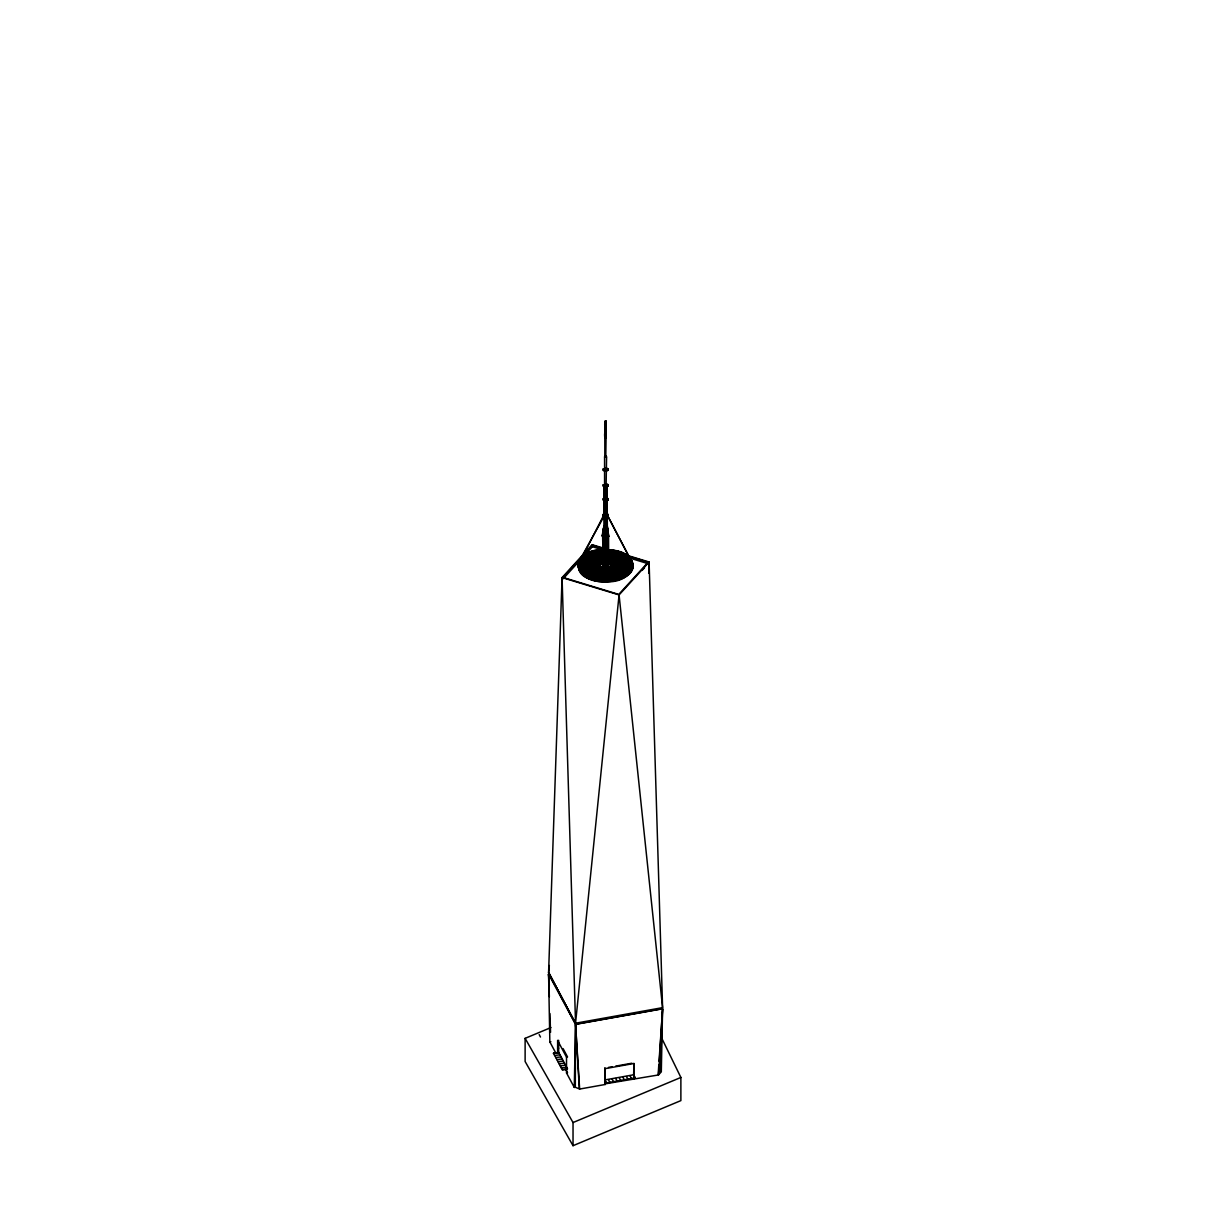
<?xml version="1.0" encoding="UTF-8"?>
<svg xmlns="http://www.w3.org/2000/svg" width="1206" height="1206" viewBox="0 0 1206 1206"><rect width="100%" height="100%" fill="white"/><g stroke="black" fill="none" stroke-linecap="round" stroke-linejoin="round"><path stroke-width="1.5" d="M605.216 1084.48L604.899 1068.049L605.216 1084.48L579.649 1089.063L575.307 1087.239L575.548 1024.376L548.579 974.131L549.846 1041.909L555.891 1053.17M575.307 1087.239L574.282 1087.42L575.548 1024.376L662.591 1008.804L661.31 1071.848L658.491 1074.953L604.899 1083.893M606.241 424.904L605.578 420.773C603.467 425.416 606.829 427.105 605.578 420.773L604.673 424.452L606.241 424.904L605.804 456.305L604.824 455.898L604.824 437.808L605.744 437.356M607.221 537.529L604.869 537.484L605.186 527.459M608.125 549.559L649.099 562.011L662.591 1007.643L575.548 1023.216L548.579 972.971L562.071 577.584L592.101 544.675L602.789 547.931M648.707 573.317L649.099 562.011L619.07 594.92L575.548 1023.216L562.071 577.584L619.07 594.92L662.591 1007.643M660.285 1072.044L662.591 1008.804L659.049 1061.25M605.291 568.93L604.719 581.458L601.447 581.156L604.824 568.9M605.578 568.946L604.99 581.473L611.849 581.051L607.507 568.735L615.211 580.327M603.226 515.972L603.181 517.088L603.241 514.404L604.296 515.686M658.491 1074.953L662.591 1008.804M604.869 537.484L604.085 537.318L604.749 527.354M658.175 1074.365L658.793 1065.004M604.327 528.982L604.779 525.484M603.814 534.394L602.367 536.007L604.01 537.318L604.236 567.016L603.332 566.368L603.332 536.956L604.372 527.203M548.579 972.971L549.348 965.493M603.874 526.751L602.503 536.218L604.477 525.62M606.95 525.786L608.427 536.806C600.98 540.981 602.035 532.419 604.07 526.992M602.729 534.801L603.995 525.967M605.126 425.205L605.578 420.773L606.256 437.989M602.442 535.268L604.598 525.349L604.583 484.691L603.844 485.551M602.367 535.75L603.799 526.479M581.277 566.157L581.835 562.659L578.744 562.267L578.111 566.232L581.292 566.307L582.317 569.775L579.287 570.317L578.111 566.383M584.654 566.081L585.136 563.096L582.136 562.705L581.578 566.142L584.669 566.232L585.543 569.187L582.604 569.714L581.594 566.307M606.995 485.807L604.583 484.224L604.583 456.788L605.608 456.32M604.824 455.898L606.347 455.868M605.548 456.185L606.467 457.029L604.583 456.788M589.342 565.976L589.704 563.699L585.392 563.127L584.925 566.066L589.357 566.127L590.02 568.388L585.799 569.142L584.94 566.232M606.889 526.916L606.422 486.335L604.1 486.018L604.643 484.722M606.588 456.742L606.121 484.691L607.115 485.958M593.638 565.87L593.91 564.242L590.02 563.73L589.659 565.961L593.654 566.036L594.136 567.649L590.322 568.343L589.674 566.127M604.281 514.706L604.809 513.515M604.915 518.881L603.799 518.052L604.809 517.238M602.714 535.208L603.769 534.605M606.543 486.32L605.548 486.335L605.502 527.158L604.266 526.781L604.583 525.454M602.819 536.851L602.397 535.931M606.603 513.62L606.678 518.58M606.256 513.485L607.131 514.645M599.789 565.735L594.211 564.287L593.955 565.87L600.015 566.609L594.437 567.604L593.97 566.021M607.296 517.675L607.01 518.505L607.93 514.344L606.708 515.625M607.085 525.756L606.03 527.158M608.729 536.353L607.327 526.118L606.377 527.067M617.517 565.493L617.261 567.137L621.15 567.649L621.512 565.418L617.502 565.343L617.035 563.73L620.849 563.051L621.497 565.252M626.231 565.147L625.371 562.237L621.15 562.991L621.452 567.679L620.02 569.986M626.517 565.297L626.035 568.282L629.035 568.674L629.592 565.237L626.502 565.147L623.366 559.313M629.894 565.222L629.321 568.719L632.426 569.126L633.06 565.147L629.879 565.071L626.231 558.272M578.111 565.101L579.182 561.167L582.227 561.679L581.277 565.147L578.096 565.252L578.82 569.217L581.97 568.946L584.141 572.217L581.352 573.091L578.88 569.383M581.578 565.147L582.513 561.74L585.468 562.237L584.654 565.192L581.578 565.312L582.197 568.75L589.824 567.86L591.241 570.001L587.352 571.222L585.513 568.463M584.925 565.207L585.724 562.282L589.96 563.006L589.342 565.267L584.925 565.358L585.453 568.297M589.659 565.267L590.262 563.066L594.091 563.715L593.654 565.328L589.659 565.433L590.051 567.664L594 567.287L596.819 570.287L593.925 571.87L591.649 570.061L595.161 568.961L591.513 569.91L590.126 567.815M593.97 565.343L594.392 563.775L599.985 564.725L599.925 566.292L594.226 566.895L599.879 566.172M604.447 568.976L599.638 581.186L602.925 581.367L604.915 568.991L601.161 581.141L597.905 580.84L604.07 568.825L596.261 580.493L599.367 581.156L604.161 568.93M608.698 553.735L609.723 550.026M608.985 553.765L610.01 550.057L613.266 550.358L608.849 558.966M617.201 565.855L616.763 567.423L611.171 566.473L611.246 564.905M621.512 565.915L620.894 568.132L617.065 567.483L617.517 565.855L621.512 565.765L621.105 563.534L617.155 563.911L616.145 562.388L619.658 561.287L621.045 563.368M626.246 565.991L625.432 568.915L621.196 568.192L621.829 565.915L626.246 565.84L625.718 562.9M629.592 566.036L628.643 569.458L625.703 568.961L626.517 565.991L629.592 565.885L628.974 562.448L621.346 563.338L619.929 561.197L623.819 559.976L625.643 562.735M633.06 566.096L631.974 570.031L628.929 569.518L629.894 566.051L633.075 565.931L632.351 561.981L629.2 562.252L623.321 555.996L625.628 554.73L632.291 561.815M604.176 525.846L604.915 527.112L604.945 486.32L604.04 485.415M609.045 556.524L611.532 550.192M611.804 550.238L608.367 558.981L609.558 559.237L614.909 550.901M605.608 425.296L605.578 420.773C606.663 425.944 602.744 437.597 605.804 438.2M603.799 568.78L597.633 580.795L594.603 580.011L603.362 568.674L592.9 579.769L595.99 580.433L603.452 568.78M606.075 425.175L606.211 424.045L604.915 424.075L605.126 438.064M604.658 469.36L603.362 468.968L603.452 470.28L604.809 469.933M604.477 517.404L604.779 518.746M604.221 525.71L604.281 526.66M584.005 559.222L581.895 562.509L578.805 562.102L581.202 558.363L601.236 563.488L596.955 561.197L595.357 562.493M584.277 559.298L582.197 562.539L585.196 562.931L586.99 560.127M607.327 526.434L607.1 485.822A1.794 1.025 0 0 0 605.985 484.375M587.232 560.202L585.453 562.976L589.764 563.534L591.136 561.393M591.422 561.483L590.081 563.579L593.97 564.091L594.95 562.554M606.92 537.243L607.146 566.956L608.472 566.127L608.306 536.58M607.402 537.454L606.543 527.324M595.236 562.629L594.272 564.122L600.392 564.212L595.101 562.81M615.181 550.946L609.829 559.298L611.02 559.554M610.779 567.182L611.382 565.644L617.216 565.689L616.929 564.106L610.733 564.076L615.874 562.463L616.854 563.956M615.934 568.75L616.884 567.257L611.201 566.503L616.959 567.091L617.201 565.508L611.156 564.785L616.733 563.79L617.201 565.343M616.221 568.825L617.201 567.302L621.09 567.8L619.748 569.91M623.939 571.177L626.246 565.312L621.814 565.252M626.894 572.081L628.974 568.84L625.974 568.448L621.045 573.845L623.306 575.051L626.758 572.232M627.165 572.157L629.261 568.87L632.366 569.277L629.969 573.016L609.919 567.905L614.216 570.197L615.799 568.9M603.106 568.599L594.347 579.95L591.332 579.166L602.683 568.493M608.578 561.514L616.552 551.187L613.537 550.403L609.12 559.011L611.698 559.674M604.462 518.083L605.472 515.309M562.976 578.97L562.976 577.433L592.372 545.202L603.181 548.489M564.197 577.629L592.372 546.74L592.372 545.202M618.271 551.609L608.156 562.689L616.824 551.248L619.839 552.031L608.487 562.705M611.125 559.795L612.135 560.202L608.412 562.78L618.527 551.685L621.226 552.785L614.789 558.046L613.281 557.428M608.578 550.132L648.195 562.177L618.784 594.407L562.976 577.433M642.059 570.438L644.517 567.755M602.442 568.403L591.091 579.091L588.513 577.885L590.503 576.468L592.749 577.523M608.729 562.795L620.08 552.107L622.643 553.313L620.668 554.73L618.422 553.675M604.915 437.582L606.226 437.552M607.115 514.781L604.1 514.826L604.221 513.756M607.146 518.49L605.186 519.002M605.909 537.74L605.623 567.212L605.397 537.635L607.342 537.243L607.387 551.986M581.322 558.227L585.302 554.971L587.639 556.222L584.141 559.071M607.206 537.198L608.427 536.534L607.161 526.932M584.397 559.162L587.865 556.328L590.111 557.534M587.126 559.991L590.322 557.654L593.563 559.388L591.272 561.242M591.558 561.333L593.789 559.509L596.729 561.076L595.086 562.403M616.085 568.976L614.442 570.317L617.366 571.885L619.613 570.046M619.884 570.136L617.608 572.006L620.849 573.739L623.804 571.327M627.03 572.307L623.517 575.172L625.854 576.408M609.03 563.021L612.377 560.293L613.372 560.715L609.03 563.021L612.738 560.368L611.789 559.916L615.437 558.453L614.035 557.805M591.076 556.886L585.543 562.086L582.604 561.574L588.95 555.589L594.302 558.845L591.814 560.624L588.046 559.283L591.257 556.991M600.724 563.775L601.493 563.232L597.483 560.79L595.749 562.026L600.724 563.775L596.081 561.906M601.794 563.187L597.151 561.076L598.101 560.609L601.794 563.187L600.06 565.508L601.583 567.785M601.839 568.132L598.206 570.724L597.241 570.272L601.477 567.951C605.261 571.207 615.708 566.021 608.276 562.916M602.065 568.237L598.417 570.83L599.382 571.282M609.316 563.066L612.965 560.473L613.914 560.926L608.472 562.885M619.899 574.207L623.125 571.9L619.356 570.574L616.869 572.353L622.206 575.609L625.974 572.91L623.351 571.991L620.095 574.312M607.387 537.273L607.96 566.262M607.115 485.355L607.221 526.087M605.729 486.47L605.789 527.158M604.04 514.359L603.829 517.962M605.548 515.158L606.889 514.962M605.548 518.881L604.749 518.897M607.296 518.022L603.241 516.047L603.121 514.449L604.296 515.851L579.272 561.001L582.317 561.529L584.774 558.333L582.076 557.368L586.568 554.142L588.754 555.469L584.925 558.182L582.227 557.232L603.136 516.364L603.241 517.887L605.804 518.595L608.035 517.781L607.93 516.243L606.708 515.806M604.085 526.66L604.055 484.933L604.884 527.097L604.779 486.365M607.387 555.649L607.387 566.684L604.492 566.926L604.025 537.559M608.517 536.052L608.487 565.117M592.493 553.856L590.277 554.926L588.257 553.524M592.659 554.006L590.473 555.062L595.387 558.484L596.804 557.805L590.804 552.303M594.437 555.634L590.307 557.428L588.046 556.222L590.247 555.167L595.176 558.589L593.759 559.267L590.503 557.534M602.533 563.051C595.478 566.926 607.146 571.463 610.447 567.423L615.422 569.172L613.688 570.408L609.663 567.966L611.095 566.624L616.688 567.589L615.573 569.036L610.598 567.272L610.251 563.986M584.518 575.684L586.93 574.523M587.156 574.418L589.508 573.287M593.081 571.584L589.719 573.197L593.262 571.704M593.322 571.463L596.367 570.001M596.608 569.88L601.055 567.755M614.367 561.363L609.919 563.504L614.11 561.046L615.738 562.328L609.588 563.398M614.608 561.257L617.653 559.795M617.894 559.674L621.271 558.061M621.482 557.971L623.819 556.84M624.045 556.735L626.472 555.574M584.699 575.82L587.111 574.659M587.337 574.538L589.689 573.423M593.503 571.584L596.548 570.121M596.789 570.016L601.251 567.875M614.563 561.499L610.1 563.624L614.849 561.619M614.789 561.378L617.834 559.916M618.075 559.81L621.452 558.182M621.663 558.092L623.999 556.961M624.241 556.855L626.653 555.695M616.718 575.744L618.572 574.855M618.799 574.749L620.653 573.86L617.412 572.126L615.995 572.805L620.909 576.227L623.11 575.172L620.849 573.966L618.964 574.87M616.869 575.88L618.753 574.976M618.512 577.373L620.698 576.332L615.784 572.91L614.367 573.589L620.366 579.076L622.899 577.855L620.894 576.453L618.663 577.523M594 553.448L588.95 555.363L586.764 554.021M591.272 556.765L593.262 555.936M595.478 555.016L593.488 555.845L595.598 555.152M591.468 556.886L593.427 556.056M597.859 557.549L594.498 558.74L589.161 555.484M599.759 559.584L598.734 560.006L596.412 558.167M599.91 559.735L598.915 560.157L602.307 562.855M602.472 562.991L597.679 560.669L598.689 560.247L602.08 562.961M583.433 574.78L585.98 573.709M586.222 573.619L588.679 572.579M588.905 572.488L592.447 570.996M592.704 570.89L595.9 569.549M596.156 569.443L600.844 567.483L596.322 569.579M615.09 561.514L618.301 560.172M618.557 560.066L622.1 558.574M624.783 557.458L622.311 558.484L624.949 557.579M625.025 557.353L627.572 556.283M583.598 574.915L586.146 573.845M586.387 573.739L588.845 572.714M589.071 572.624L592.613 571.131M592.87 571.026L596.066 569.684M610.553 563.986L616.643 563.624L613.583 560.82L609.618 563.292L615.015 561.755M615.256 561.649L618.467 560.308M618.723 560.202L622.266 558.71M625.19 557.489L627.738 556.418M613.462 573.8L614.939 573.182L621.482 578.398L618.814 579.513L608.472 568.493L612.256 571.041L611.246 571.463M611.397 571.614L612.437 571.192L614.759 573.031L613.311 573.649M615.557 576.046L619.884 574.433M617.155 577.749L619.462 576.785M619.688 576.679L622.01 575.714L616.658 572.458L615.166 573.091L621.723 578.292L624.391 577.177L622.206 575.835L619.869 576.83M617.306 577.9L619.643 576.92M661.401 1037.492L680.877 1077.455L680.877 1100.611L573.031 1145.7L525.123 1061.506L525.123 1038.351L550.946 1027.557M573.031 1145.7L573.031 1122.545L680.877 1077.455M603.121 468.833L603.241 470.43L605.683 471.169L608.035 470.325L607.93 468.712L605.593 468.003L607.598 468.757L605.683 469.451M605.804 469.571L607.718 468.878L607.809 470.174L605.698 469.677L605.789 470.988L607.703 470.295M603.121 484.646L603.241 486.259L605.683 486.998L608.035 486.139L607.93 484.541L605.593 483.832L607.598 484.586M605.683 485.279L607.718 484.691L607.809 486.003L605.804 485.4M603.121 498.575L603.241 500.173L605.683 500.927L608.035 500.068L607.93 498.47M605.683 499.209L607.718 498.621L607.809 499.932L605.804 499.314M605.804 517.027L607.718 516.334L607.809 517.63L605.698 517.133M610.402 563.835L628.914 557.293C645.557 577.599 605.94 585.92 592.628 579.89C567.061 574.071 580.282 548.383 601.07 549.996M594.076 565.147L599.834 565.463L593.955 565.493L594.241 567.076L600.422 567.121L595.297 568.735L594.317 567.242M623.683 559.84L619.794 561.046L617.472 559.207L623.11 556.117L626.623 558.921L623.924 559.765L620.683 557.443M629.683 557.956L626.894 558.83L629.818 558.107L607.824 516.138L629.818 558.107M606.256 424.798L604.96 424.829M605.608 438.17L605.94 437.401M605.578 519.017L606.467 518.881M604.854 526.977L605.729 527.233M608.593 536.037L607.327 526.675M592.734 553.765L595.372 553.072M595.628 553.011L598.251 552.303M592.9 553.916L595.493 553.222M595.749 553.162L598.342 552.469M594.543 555.423L596.774 554.835M597.03 554.76L599.246 554.172M594.679 555.559L596.88 554.971M597.136 554.896L599.337 554.323M598.719 557.262L597.045 557.715L591.046 552.227L594.045 551.428L602.246 561.695M598.975 557.202L600.633 556.75M598.839 557.428L597.211 557.865L599.337 559.81L600.498 559.509M599.096 557.368L600.739 556.931M600.754 559.433L601.915 559.132L597.317 550.554L594.317 551.353L602.503 561.619M600.633 559.674L599.503 559.976L602.623 562.825M600.89 559.599L602.005 559.298M580.749 572.202L583.614 571.433M583.885 571.373L586.644 570.634M586.9 570.574L590.88 569.503M591.151 569.428L594.754 568.478M595.04 568.403L600.287 567.001M610.749 564.227L616.01 562.825M616.296 562.75L619.884 561.8M620.17 561.725L624.15 560.669M624.407 560.609L627.165 559.87M627.437 559.795L630.301 559.041M580.87 572.353L583.719 571.584M583.99 571.523L586.764 570.785M587.005 570.709L591 569.654M591.272 569.579L594.875 568.629M595.161 568.554L600.407 567.152M616.13 562.976L610.869 564.378L616.417 563.292M616.417 562.9L620.005 561.951M620.291 561.875L624.271 560.82M624.512 560.745L627.286 560.021M627.557 559.946L630.421 559.177M609.166 572.081L610.281 571.78M610.538 571.719L611.668 571.418L608.548 568.569M609.256 572.247L610.417 571.946M610.673 571.87L611.834 571.569L613.96 573.513L612.316 573.95M610.432 574.448L612.06 574.026M610.522 574.629L612.196 574.177M612.452 574.116L614.125 573.664L620.125 579.166L617.11 579.965L608.125 568.674M611.834 577.071L614.035 576.483M614.291 576.408L616.477 575.835M611.924 577.222L614.14 576.619M614.397 576.558L616.628 575.955M612.829 578.91L618.422 577.614M594.106 553.222L596.819 552.619M597.076 552.559L599.774 551.971M594.256 553.373L596.925 552.785M597.181 552.725L599.849 552.137M595.719 554.926L598.01 554.428M598.282 554.368L600.558 553.856M595.854 555.077L598.116 554.564M598.372 554.519L600.633 554.021M597.965 557.308L599.684 556.931M599.94 556.87L601.658 556.494L599.035 550.177M598.116 557.474L599.789 557.097M600.06 557.036L601.734 556.675M600.015 559.494L602.729 559.087M580.071 571.162L590.578 569.006M590.759 568.795L594.558 568.132M594.754 567.905L600.603 567.408M616.598 563.066L620.397 562.403M620.593 562.192L631.1 560.036M608.427 572.111L609.588 571.855M609.844 571.795L611.005 571.538M608.502 572.277L609.693 572.021M609.965 571.961L611.156 571.704M609.437 574.523L611.11 574.146M611.382 574.101L613.055 573.724M609.512 574.704L611.216 574.327M611.487 574.267L613.206 573.875M610.538 577.177L612.784 576.679M613.055 576.619L615.316 576.121M610.598 577.342L612.889 576.83M613.145 576.77L615.437 576.257M611.321 579.061L613.975 578.473M616.914 577.825L614.246 578.413L617.05 577.976M611.397 579.227L614.08 578.639M600.091 566.76L594.513 567.755L595.674 569.202M549.846 1041.909L550.871 1041.728M557.624 1052.928L557.624 1040.522L558.649 1040.341L558.649 1052.748L553.433 1053.426L558.649 1052.235L567.544 1068.818L562.343 1069.752L553.433 1053.17M557.624 1048.451L558.649 1048.27M557.624 1040.522L566.519 1057.119L567.544 1056.923L563.096 1048.632M566.519 1057.119L566.519 1072.963L567.544 1072.782L565.765 1069.466M608.487 1067.4L612.09 1066.752M615.678 1066.119L631.823 1063.225M605.216 1068.637L633.949 1063.496L633.949 1079.34M633.949 1075.842L635.245 1078.058L633.632 1074.787L604.899 1079.928L606.512 1083.199L605.216 1081.043M606.512 1082.943L635.245 1077.802M566.519 1069.511L562.343 1069.752M598.523 552.258L601.372 551.971M598.613 552.423L601.417 552.152M601.99 554.036L599.593 554.278L601.945 553.886L600.844 550.177L597.573 550.509L602.186 559.087M600.905 556.705L602.729 556.524M600.995 556.886L602.774 556.705M578.669 568.267L581.774 567.966M582.076 567.936L585.076 567.634M585.347 567.604L589.659 567.182M589.975 567.152L593.865 566.76M611.231 565.056L617.08 564.981M617.246 564.453L621.15 564.076M621.452 564.046L625.778 563.609M626.035 563.594L629.05 563.292M629.336 563.262L632.441 562.961M578.729 568.433L581.82 568.116M582.121 568.086L585.121 567.8M585.392 567.77L589.719 567.348M590.02 567.317L593.925 566.926M617.291 564.619L621.196 564.227M621.497 564.197L625.824 563.775M626.095 563.745L629.095 563.458M629.381 563.428L632.487 563.112M610.04 581.232L605.955 569.036L606.784 581.548M606.181 572.398L607.387 572.277M607.673 572.247L608.894 572.126M606.181 572.579L607.447 572.458M607.718 572.428L608.985 572.307M606.347 574.885L608.11 574.704M608.397 574.674L610.161 574.508M606.362 575.066L608.171 574.885M608.442 574.855L610.251 574.674M606.528 577.614L608.909 577.373M609.181 577.342L611.563 577.116M606.543 577.764L608.955 577.523M609.226 577.508L611.653 577.267M606.663 579.709L609.512 579.438M609.739 579.242L612.648 579.121M602.608 549.951C568.433 549.996 572.775 583.312 604.839 581.639C635.743 584.473 645.044 551.73 609.769 549.876M600.06 551.926L602.97 551.926M578.443 567.152L581.609 567.137M581.865 566.956L584.925 566.926M585.166 566.745L589.553 566.654M589.84 566.473L593.804 566.398M594.091 566.217L599.864 566.021M617.366 564.8L621.331 564.725M621.603 564.544L625.989 564.453M626.231 564.272L629.291 564.242M629.562 564.061L632.728 564.046M605.412 572.307L606.648 572.232M606.92 572.217L608.156 572.141M605.412 572.488L606.678 572.413M606.965 572.398L608.231 572.322M605.291 574.976L607.115 574.87M607.372 574.674L609.226 574.734M605.171 577.523L607.583 577.388M607.854 577.373L610.266 577.222M605.171 577.689L607.598 577.538M607.884 577.523L610.326 577.373M605.095 579.468L607.914 579.287M608.201 579.272L611.05 579.106M605.08 579.634L607.96 579.453M608.231 579.438L611.11 579.272M605.789 516.605L604.749 515.173M604.161 537.605L605.623 537.801M608.231 550.026C618.015 550.147 630.949 554.021 633.044 564.996M607.914 552.001L610.824 551.986M578.443 564.152L581.578 564.333M581.865 564.348L584.91 564.498M585.181 564.514L589.538 564.755M589.855 564.77L593.789 564.981M594.106 564.996L599.864 565.297M611.336 565.915L617.095 566.232M617.397 566.247L621.346 566.458M621.648 566.473L626.02 566.699M626.291 566.714L629.321 566.88M629.622 566.895L632.758 567.061M578.413 564.318L581.548 564.483M581.85 564.498L584.88 564.664M585.151 564.679L589.508 564.905M589.824 564.921L593.759 565.132M611.306 566.081L617.065 566.383M617.382 566.398L621.316 566.609M621.633 566.624L625.989 566.865M626.261 566.88L629.291 567.031M629.592 567.046L632.728 567.212M603.151 572.262L604.372 572.322M604.658 572.337L605.894 572.398M603.075 572.428L604.342 572.503M604.628 572.518L605.909 572.579M602.126 574.855L603.98 574.78M604.236 574.976L606.075 575.066M601.085 577.493L603.558 577.478M603.814 577.644L606.256 577.78M600.407 579.227L603.241 579.377M603.528 579.393L606.377 579.543L603.497 579.573M600.347 579.408L603.211 579.558M609.512 551.851L612.362 552.122M609.467 552.031L612.271 552.288M608.94 553.916L611.397 553.991M608.201 556.599L610.07 556.584M578.624 563.202L581.774 563.338M582.031 563.519L585.091 563.639M585.302 563.82L589.674 564.061M589.945 564.242L593.895 564.438M594.166 564.634L599.925 564.996M611.246 566.202L617.005 566.564M617.276 566.745L621.226 566.956M621.482 567.137L625.854 567.378M626.08 567.559L629.14 567.679M629.396 567.86L632.547 567.996M602.322 572.232L603.633 572.172M603.859 572.368L605.126 572.488M601.101 574.614L602.955 574.599M603.196 574.81L605.005 574.976M599.849 577.056L602.231 577.282L599.759 577.207M604.899 577.523L602.503 577.312L604.884 577.674M598.885 578.91L601.704 579.166L598.809 579.076M601.99 579.197L604.809 579.453M601.945 579.362L604.794 579.634M606.497 486.169L606.588 526.977M611.095 552.016L613.809 552.604L611.035 552.182M614.08 552.65L616.794 553.237M613.975 552.815L616.643 553.388M612.648 554.413L610.357 553.916L612.558 554.564M612.919 554.474L615.211 554.956M612.829 554.609L615.09 555.092M609.316 556.569L611.035 556.931M611.306 556.991L613.025 557.353M609.241 556.735L610.929 557.097M611.201 557.157L612.889 557.519M608.291 559.162L609.452 559.418M609.723 559.463L610.869 559.72M583.011 560.79L580.056 560.157L582.905 560.941M583.282 560.85L586.146 561.453M586.402 561.514L590.503 562.388M590.804 562.448L594.513 563.247M594.799 563.308L600.226 564.468L594.98 562.961M611.035 566.775L616.462 567.92M616.748 567.996L620.472 568.78M620.758 568.84L624.874 569.714M627.979 570.393L625.115 569.775L627.889 570.544M628.266 570.438L631.22 571.071M583.191 561.001L586.041 561.604M586.297 561.664L590.412 562.539M590.699 562.599L594.407 563.398M594.709 563.458L600.136 564.619M610.929 566.926L616.356 568.086M616.658 568.147L620.366 568.93M620.653 568.991L624.768 569.88M628.16 570.604L631.115 571.222M600.287 571.674L601.447 571.915M601.719 571.976L602.879 572.217M600.151 571.825L601.342 572.081M601.598 572.141L602.804 572.398M598.131 574.026L601.915 574.644M596.081 576.287L598.342 576.77M598.598 576.83L600.874 577.312M595.945 576.423L598.251 576.92M598.508 576.965L600.814 577.463M594.513 577.991L597.181 578.563M597.452 578.624L600.136 579.197M594.377 578.156L597.091 578.729M597.347 578.79L600.06 579.362M612.542 552.333L618.165 553.584M611.593 554.187L616.402 555.242M610.342 556.629L612.015 557.066M613.96 557.564L612.286 557.127L613.794 557.715M610.251 556.81L611.894 557.232M580.734 559.117L583.598 559.855M583.885 559.916L586.659 560.639M586.915 560.7L590.91 561.74M591.196 561.8L594.814 562.735M610.899 566.88L616.191 568.237M616.477 568.312L620.08 569.247M620.366 569.307L624.376 570.348M624.618 570.408L627.406 571.131M627.678 571.192L630.557 571.93M580.614 559.267L583.493 560.006M583.764 560.066L586.553 560.79M586.794 560.85L590.789 561.875M591.076 561.951L594.694 562.885M610.779 567.031L616.07 568.388M616.356 568.463L619.974 569.398M620.261 569.458L624.256 570.498M624.497 570.559L627.286 571.282M627.557 571.342L630.437 572.081M599.457 571.523L602.141 572.006M597.377 573.483L599.02 573.905M599.276 573.966L600.92 574.388M597.211 573.634L598.885 574.071M599.141 574.131L600.829 574.569M594.905 575.82L597.106 576.378M597.362 576.453L599.578 577.011M594.754 575.94L597 576.528M597.256 576.589L599.488 577.161M593.156 577.463L595.749 578.126M596.005 578.202L598.613 578.865M592.99 577.614L595.628 578.292M595.885 578.352L598.538 579.031M603.573 516.002L605.563 516.62M603.573 517.841L605.563 518.444M592.372 546.74L603.181 550.026M608.578 551.67L648.195 563.715L648.195 562.177M607.1 485.822L607.131 485.822A1.794 1.025 0 0 1 604.372 486.139A1.794 1.025 0 0 1 604.628 484.495L604.734 484.51M617.05 553.313L619.402 554.278M619.643 554.368L621.995 555.333L624.15 553.991L621.452 552.891L615.015 558.137L616.507 558.755L621.783 555.453L619.462 554.504M616.899 553.464L619.236 554.413M615.346 555.167L619.703 556.765M613.13 557.594L614.608 558.197L612.316 560.051L611.276 559.629M583.403 556.524L585.98 557.579M586.222 557.685L588.709 558.695M588.92 558.785L592.508 560.247M592.764 560.353L595.99 561.664M596.246 561.77L600.965 563.699M610.372 567.544L615.09 569.473M615.346 569.579L618.572 570.905M618.829 570.996L622.402 572.458M622.628 572.548L625.115 573.574M625.356 573.664L627.934 574.719M583.237 556.659L585.815 557.715M586.056 557.805L588.543 558.83M588.754 558.921L592.342 560.383M592.598 560.489L595.824 561.8M610.206 567.679L614.924 569.609M615.181 569.714L618.407 571.041M618.663 571.131L622.236 572.594M622.462 572.684L624.949 573.709M625.19 573.8L627.768 574.855M600.045 571.599L599.035 571.177L602.759 568.614L592.643 579.694L589.945 578.594L596.382 573.332L597.89 573.95M599.895 571.75L598.854 571.327L596.563 573.197L598.025 573.785M591.649 574.508L593.623 575.307M595.824 576.212L593.849 575.398L595.704 576.347M591.468 574.614L593.458 575.443M591.694 576.875L589.372 575.925L594.648 572.639L596.156 573.242L589.704 578.503L587.02 577.403L589.176 576.046L591.528 577.011M591.935 576.965L594.256 577.915M591.769 577.116L594.121 578.081M618.256 553.825L620.472 554.866L615.633 558.318L614.201 557.639M616.658 555.333L618.557 556.222M618.784 556.328L620.683 557.217M616.507 555.469L618.392 556.343M618.603 556.448L620.487 557.323M584.307 555.74L601.206 563.443M609.965 567.755L626.864 575.443M599.216 571.433L598.221 570.966L595.734 572.744L597.136 573.393M596.97 573.559L595.538 572.88L590.684 576.332L592.9 577.373M590.684 573.875L592.553 574.749M592.779 574.855L594.664 575.729M590.488 573.981L592.387 574.87M592.613 574.976L594.513 575.865M585.498 554.85L587.835 556.102L590.066 555.031L588.046 553.629M594.724 558.875L598.508 560.112L596.186 558.257M628.763 557.157L624.361 554.097L622.206 555.438L626.08 558.137M625.824 558.227L621.995 555.574L616.718 558.86L619.251 560.624M619.914 556.87L623.216 559.177M619.718 556.991L622.989 559.267M618.98 560.715L616.507 558.996L613.794 560.684L615.603 561.951M595.824 569.338L597.588 570.559L601.553 568.086L600.754 567.544L582.257 574.086L579.362 570.468L582.392 569.925L584.94 573.106M595.553 569.443L597.362 570.694L594.664 572.383L592.176 570.664M591.92 570.77L594.437 572.518L589.161 575.82L585.347 573.152M588.181 572.126L591.437 574.388M587.94 572.202L591.257 574.508M585.091 573.242L588.965 575.94L586.809 577.282L582.408 574.222M589.674 552.8L596.216 558.016M589.448 552.906L595.99 558.107M590.488 573.755L587.488 571.358L591.377 570.136L593.699 571.991L588.061 575.081L584.548 572.277L587.247 571.433L590.292 573.86M592.598 551.609L602.02 561.634M592.342 551.685L602.699 562.705M618.572 579.589L607.779 568.674L615.482 580.267M625.974 558.363L628.477 561.514L625.537 562.041L628.567 561.664L629.577 565.071M623.14 559.403L625.281 562.086L621.06 562.84L619.402 560.76M619.13 560.85L620.758 562.885L616.944 563.579L615.753 562.086M607.854 568.75L616.854 580.026L613.854 580.825L607.432 568.855M595.402 569.292L594.226 567.815L590.412 568.493L592.025 570.528M591.769 570.619L590.111 568.554L585.89 569.307L588.015 571.991M587.789 572.066L585.619 569.353L582.694 569.88L585.196 573.016M628.899 562.282L626.758 559.056L624.06 559.901L625.914 562.705M595.96 550.871L601.477 559.177M595.689 550.931L601.206 559.237M585.257 568.493L587.111 571.297L584.413 572.141L582.257 568.915M525.123 1038.351L573.031 1122.545M603.241 516.047L604.462 518.263L608.035 515.942L607.99 516.982L607.93 514.344M613.583 580.87L607.161 568.915L612.135 581.021M633.949 1063.496L633.632 1074.787M574.885 1022.552L548.956 973.076L575.759 1024.165L662.215 1008.698L662.215 1007.523M566.519 1072.963L574.282 1087.42M539.188 1034.612L540.484 1037.039M599.307 550.147L601.93 556.463M601.116 550.162L602.216 553.856M606.693 568.961L610.326 581.202M629.261 562.403L629.894 565.885M625.974 562.855L626.517 565.84M621.422 563.488L621.829 565.765M617.231 564.076L617.517 565.704M606.317 568.9L608.563 581.247L605.804 518.595M606.045 568.915L608.276 581.262L605.578 518.595L608.563 581.247M593.638 565.493L593.94 567.121M589.342 565.418L589.749 567.709M584.654 565.358L585.181 568.343M581.277 565.297L581.91 568.795M607.342 527.655L608.065 532.931M607.191 529.133L607.764 534.303M606.889 527.143L607.945 536.941M607.718 514.495L607.809 515.806M605.563 486.817L605.472 485.521L603.452 486.093L603.362 484.797M605.472 499.435L605.563 500.746M605.472 517.148L605.789 518.444M603.362 498.726L603.452 500.023M603.362 514.6L603.452 515.897M603.362 516.424L603.452 517.736M549.348 996.669L548.579 974.131L549.333 985.332M579.649 1089.063L575.548 1024.376L579.332 1088.475M548.579 974.131L549.288 985.227M549.921 1013.568L550.554 1032.336M605.653 527.474L605.714 537.529M631.643 1078.692L630.029 1075.948M628.055 1079.34L626.442 1076.596M624.467 1079.988L622.854 1077.229M620.879 1080.621L619.266 1077.878M617.291 1081.269L615.678 1078.526M613.703 1081.903L612.09 1079.159M610.1 1082.551L608.487 1079.807M566.428 1067.265L561.227 1067.928M565.312 1065.184L560.112 1065.863M564.212 1063.119L558.996 1063.782M563.096 1061.039L557.881 1061.717M561.981 1058.974L556.78 1059.637M560.865 1056.893L555.665 1057.572M559.75 1054.828L554.549 1055.491M610.899 570.528A5.502 3.181 0 0 1 604.854 574.493A5.502 3.181 0 0 1 600.814 569.76M608.337 562.599A5.502 3.181 0 0 1 609.799 567.393A5.502 3.181 0 0 1 601.357 567.393A5.502 3.181 0 0 1 602.834 562.599M605.201 569.006L603.211 581.382L606.512 581.548L605.201 569.006M605.186 422.748L606.136 422.944L605.186 422.748M587.895 559.433L585.815 562.132L590.051 562.855L591.664 560.76L587.895 559.433M591.92 560.865L590.352 562.9L594.181 563.564L595.327 562.071L591.92 560.865M595.598 562.162L594.483 563.609L600.573 563.926L595.598 562.162M616.99 567.634L615.844 569.126L619.236 570.332L620.819 568.297L616.99 567.634M621.12 568.343L619.507 570.438L623.276 571.765L625.356 569.066L621.12 568.343M625.613 569.111L623.502 571.855L626.125 572.775L628.567 569.624L625.613 569.111M628.854 569.669L626.381 572.865L629.095 573.83L631.899 570.197L628.854 569.669M598.613 571.237L596.337 573.091L594.86 572.503L598.613 571.237M602.141 568.358L598.794 571.086L597.784 570.679L602.141 568.358M614.834 558.288L612.542 560.157L616.296 558.891L614.834 558.288M594.513 558.981L592.071 560.715L595.478 561.921L597.256 560.654L594.513 558.981M590.277 576.362L588.302 577.78L585.739 576.574L588.031 575.322L590.277 576.362M595.312 572.775L590.473 576.227L588.257 575.202L593.895 572.111L595.312 572.775M598.01 570.86L595.508 572.639L594.121 571.991L598.01 570.86M615.648 558.559L613.161 560.338L617.05 559.207L615.648 558.559M620.698 554.956L615.844 558.423L617.276 559.087L622.914 555.996L620.698 554.956M622.869 553.418L620.879 554.835L623.125 555.876L625.432 554.624L622.869 553.418M615.693 569.277L613.899 570.544L616.643 572.217L619.085 570.483L615.693 569.277M626.231 573.001L622.417 575.729L624.602 577.056L628.944 573.966L626.231 573.001M587.85 575.202L585.543 576.468L581.488 573.242L584.277 572.368L587.85 575.202M601.281 567.845L597.045 570.152L595.432 568.87L601.281 567.845M617.246 559.328L614.351 560.911L616.01 562.237L619.522 561.137L617.246 559.328M595.372 558.725L593.985 559.388L597.905 560.473L595.372 558.725M596.97 557.956L595.583 558.619L598.116 560.368L599.096 559.901L596.97 557.956M599.261 560.051L598.312 560.519L602.382 562.9L599.261 560.051M609.151 568.297L611.909 571.327L612.844 570.875L609.151 568.297M609.739 568.026L612.482 570.951L613.477 570.528L609.467 568.086L613.07 570.77L614.02 570.317L609.739 568.026M613.055 571.011L612.075 571.478L614.201 573.423L615.573 572.775L613.055 571.011M614.246 570.438L613.266 570.905L615.799 572.669L617.186 572.006L614.246 570.438M623.336 575.292L621.105 576.362L623.11 577.749L625.658 576.528L623.336 575.292M613.703 570.664L612.663 571.086L614.985 572.94L616.447 572.322L613.703 570.664M605.472 469.692L603.573 470.385L605.563 470.988L605.472 469.692M607.703 486.124L605.789 486.817L605.698 485.505L607.703 486.124M607.703 500.038L605.789 500.731L605.698 499.435L607.703 500.038M603.03 566.081L602.683 536.173L602.955 566.111M631.793 560.911L628.763 561.453L631.884 561.076M625.763 568.252L621.452 567.679L625.703 568.418M587.804 559.207L585.181 558.272L587.654 559.343"/></g></svg>
